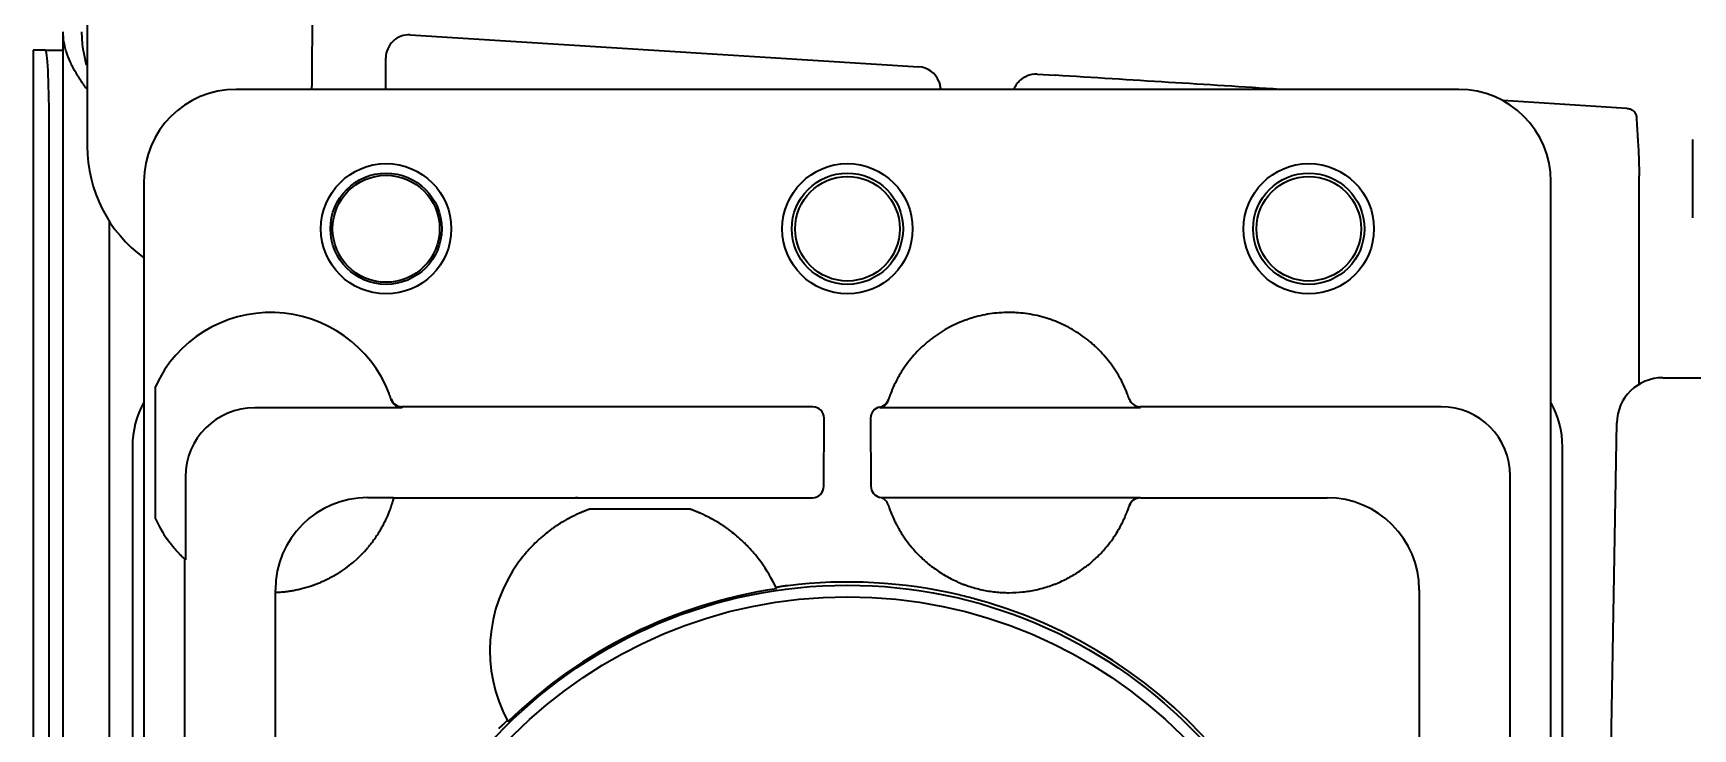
# Model space of a CAD drawing. Extents: x 6336 to 10269, y -393 to 3371.
# Drawn here: x 8426.8 to 8498.7, y 3204.5 to 3234.7 of the extents above; entities that cross this region are included whole.
import ezdxf

# ---------------------------------------------------------------- set-up
doc = ezdxf.new("R2010")
doc.units = 0
doc.header["$LTSCALE"] = 5
doc.layers.add('1', color=7, linetype='CONTINUOUS', true_color=0xffffff)

msp = doc.modelspace()

# ---------------------------------------------------------------- linework, layer by layer
at = {"layer": '1', "color": 7, "linetype": 'Continuous', "lineweight": 35}
for p, q in [((8429.113, 3291.696), (8429.113, 3229.759)), ((8429.114, 3291.696), (8429.114, 3229.759)), ((8428.073, 2599.326), (8428.073, 3234.726)), ((8443.121, 3234.586), (8465.167, 3233.208)), ((8426.773, 3233.926), (8426.775, 3233.926)), ((8426.773, 3233.926), (8426.773, 2584.526)), ((8427.305, 3233.926), (8426.775, 3233.926)), ((8427.305, 3233.926), (8428.073, 3233.926)), ((8442.058, 3232.226), (8442.058, 3233.587)), ((8470.304, 3232.887), (8471.084, 3232.838)), ((8488.573, 3232.226), (8435.572, 3232.226)), ((8495.855, 3231.403), (8490.487, 3231.739)), ((8427.462, 2587.526), (8427.462, 3230.926)), ((8498.722, 3226.656), (8498.722, 3230.046)), ((8429.113, 3229.759), (8429.114, 3229.759)), ((8496.396, 3219.439), (8496.396, 3228.478)), ((8431.573, 3228.227), (8431.573, 3151.226)), ((8492.573, 3151.226), (8492.573, 3228.227)), ((8430.073, 3226.504), (8430.073, 3190.731)), ((8432.073, 3213.608), (8432.073, 3219.344)), ((8497.427, 3219.726), (8739.519, 3219.726)), ((8442.774, 3218.424), (8436.375, 3218.424)), ((8460.567, 3218.463), (8442.761, 3218.463)), ((8474.774, 3218.424), (8463.599, 3218.424)), ((8474.294, 3218.783), (8474.287, 3218.804)), ((8487.81, 3218.463), (8474.761, 3218.463)), ((8461.051, 3215.016), (8461.066, 3217.963)), ((8463.079, 3217.963), (8463.094, 3215.016)), ((8494.973, 3191.726), (8495.427, 3217.761)), ((8431.073, 3216.727), (8431.073, 3192.678)), ((8493.073, 3162.726), (8493.073, 3216.727)), ((8433.375, 3215.424), (8433.375, 3211.828)), ((8490.81, 3191.232), (8490.81, 3215.464)), ((8441.27, 3214.528), (8442.399, 3214.528)), ((8442.399, 3214.528), (8442.397, 3214.519)), ((8442.397, 3214.519), (8450.288, 3214.519)), ((8450.288, 3214.519), (8450.385, 3214.519)), ((8450.385, 3214.519), (8450.882, 3214.52)), ((8450.883, 3214.52), (8455.263, 3214.52)), ((8455.263, 3214.02), (8450.883, 3214.02)), ((8455.263, 3214.52), (8455.761, 3214.519)), ((8455.761, 3214.519), (8455.858, 3214.519)), ((8455.858, 3214.519), (8460.552, 3214.519)), ((8463.529, 3214.528), (8474.774, 3214.528)), ((8474.297, 3214.179), (8474.297, 3214.18)), ((8474.771, 3214.519), (8482.866, 3214.519)), ((8433.336, 3211.864), (8433.336, 3191.232)), ((8437.271, 3210.403), (8437.271, 3210.529)), ((8437.28, 3210.404), (8437.271, 3210.403)), ((8437.28, 3191.247), (8437.28, 3210.404)), ((8486.866, 3210.52), (8486.866, 3191.247))]:
    msp.add_line(p, q, dxfattribs=at)
for centre, radius in [((8442.073, 3226.182), 2.825), ((8442.073, 3226.182), 2.411), ((8442.073, 3226.182), 2.32), ((8462.073, 3226.182), 2.825), ((8462.073, 3226.182), 2.411), ((8462.073, 3226.182), 2.267), ((8482.073, 3226.182), 2.825), ((8482.073, 3226.182), 2.411), ((8482.073, 3226.182), 2.267), ((8462.073, 3189.726), 21), ((8462.073, 3189.726), 20.5)]:
    msp.add_circle(centre, radius, dxfattribs=at)
for centre, radius, start, end in [((8437.073, 3217.052), 5.5, 21.10696, 155.38002), ((8497.427, 3217.726), 2, 90, 179), ((8437.073, 3215.9), 5.5, 204.61998, 215.33124), ((8437.073, 3215.9), 5.5, 301.52607, 319.88439), ((8453.073, 3207.9), 6.5, 143.94816, 207.95034), ((8453.073, 3207.9), 6.5, 24.74098, 36.05184), ((8462.073, 3189.726), 21.07, 98.38924, 134.30208), ((8462.073, 3189.726), 21.14, 76.75031, 97.03063), ((8462.073, 3189.726), 21.14, 286.69802, 73.30233)]:
    msp.add_arc(centre, radius, start, end, dxfattribs=at)
for centre, major_axis, ratio, start_param, end_param in [((8438.738, 3237.121), (0, -8.4), 0.017478, 0.948659, 1.5709), ((8443.058, 3233.587), (-0.478, -0.879), 0.998825, 3.575991, 5.210091), ((8427.305, 3230.926), (0, -3), 0.052336, 1.570796, 3.141593), ((8465.102, 3232.21), (-0.746, -0.667), 0.998687, 2.784567, 3.918945), ((8470.241, 3231.889), (-0.478, -0.879), 0.998825, 3.575991, 4.057119), ((8468.313, 3232.833), (52.867, -3.294), 0.003362, 1.331984, 1.518572), ((8435.573, 3228.226), (2.829, -2.829), 0.999695, 2.356347, 3.926839), ((8488.572, 3228.226), (-2.829, -2.829), 0.999695, 2.356347, 3.926839), ((8435.12, 3229.774), (-4.251, -4.251), 0.997946, 5.499157, 6.437737), ((8435.073, 3216.726), (-2.829, 2.829), 0.999695, 0.279915, 0.785246), ((8436.376, 3215.423), (-2.122, 2.122), 0.999695, 5.497939, 7.068431), ((8437.065, 3217.05), (-5.228, -1.734), 0.999252, 3.138522, 3.145428), ((8442.761, 3218.963), (0.474, 0.159), 0.999831, 3.141593, 4.388346), ((8437.072, 3216.552), (-5.684, -1.924), 0.999938, 3.132345, 3.139281), ((8460.566, 3217.963), (-0.224, -0.448), 0.999239, 2.03449, 3.605134), ((8463.579, 3217.963), (0.224, -0.448), 0.999239, 2.880101, 4.248696), ((8463.379, 3218.943), (-0.473, 0.161), 0.999761, 2.10121, 3.149501), ((8463.599, 3217.924), (0.224, -0.447), 0.99981, 2.678052, 2.916971), ((8474.761, 3218.963), (0.475, 0.157), 0.999831, 3.145682, 4.39242), ((8487.809, 3215.463), (-2.122, -2.122), 0.999543, 2.356347, 3.926839), ((8489.072, 3216.726), (2.829, 2.829), 0.999695, 5.497939, 6.003271), ((8460.552, 3215.019), (-0.447, -0.224), 0.99981, 1.107255, 2.677899), ((8463.594, 3215.019), (0.447, -0.224), 0.99981, 3.605286, 4.952817), ((8441.271, 3210.528), (2.829, -2.829), 0.999695, 2.356347, 3.926839), ((8463.367, 3214.045), (-0.476, -0.155), 0.999754, 3.133975, 4.161422), ((8474.771, 3214.019), (-0.475, 0.156), 0.999831, 5.030486, 6.282512), ((8482.866, 3210.519), (2.828, -2.828), 0.999924, 0.78555, 2.356042), ((8435.374, 10438.538), (0, -7227.617), 0.017452, 6.267025, 6.267338), ((3762.892, 2404.685), (-4696.559, -804.417), 0.03512, 3.150702, 3.151017), ((11934.696, 6451.548), (-3486.444, -3247.993), 0.03512, 6.273761, 6.274076)]:
    msp.add_ellipse(centre, major_axis=major_axis, ratio=ratio, start_param=start_param, end_param=end_param, dxfattribs=at)
for points, knots in [([(8429.095, 3232.247), (8429.072, 3232.279), (8429.049, 3232.31), (8429, 3232.378), (8428.975, 3232.414), (8428.924, 3232.487), (8428.899, 3232.523), (8428.775, 3232.705), (8428.683, 3232.85), (8428.515, 3233.141), (8428.441, 3233.285), (8428.31, 3233.572), (8428.255, 3233.716), (8428.188, 3233.932), (8428.168, 3234.004), (8428.142, 3234.112), (8428.134, 3234.149), (8428.12, 3234.222), (8428.113, 3234.258), (8428.084, 3234.439), (8428.073, 3234.583), (8428.073, 3234.726)], [0, 0, 0, 0, 0.038209, 0.038209, 0.081926, 0.081926, 0.125644, 0.125644, 0.300515, 0.300515, 0.475387, 0.475387, 0.650258, 0.650258, 0.737693, 0.737693, 0.781411, 0.781411, 0.825129, 0.825129, 1, 1, 1, 1]), ([(8428.873, 3234.726), (8428.873, 3234.69), (8428.873, 3234.654), (8428.875, 3234.581), (8428.876, 3234.545), (8428.881, 3234.436), (8428.886, 3234.364), (8428.905, 3234.147), (8428.924, 3234.003), (8428.983, 3233.665), (8429.027, 3233.471), (8429.082, 3233.275)], [0, 0, 0, 0, 0.074552, 0.074552, 0.149103, 0.149103, 0.298207, 0.298207, 0.596413, 0.596413, 1, 1, 1, 1]), ([(8469.301, 3232.227), (8469.302, 3232.23), (8469.303, 3232.234), (8469.313, 3232.261), (8469.332, 3232.305), (8469.353, 3232.349), (8469.377, 3232.391), (8469.389, 3232.412), (8469.429, 3232.473), (8469.486, 3232.549), (8469.554, 3232.617), (8469.609, 3232.664), (8469.628, 3232.679), (8469.667, 3232.708), (8469.687, 3232.722), (8469.748, 3232.76), (8469.791, 3232.783), (8469.835, 3232.803)], [0, 0, 0, 0, 0.015351, 0.015351, 0.104864, 0.194378, 0.194378, 0.283892, 0.283892, 0.462919, 0.641946, 0.641946, 0.731459, 0.731459, 0.820973, 0.820973, 1, 1, 1, 1]), ([(8466.034, 3232.574), (8466.057, 3232.516), (8466.074, 3232.457), (8466.091, 3232.366), (8466.095, 3232.335), (8466.101, 3232.273), (8466.102, 3232.242), (8466.102, 3232.211)], [0, 0, 0, 0, 0.5, 0.5, 0.75, 0.75, 1, 1, 1, 1]), ([(8495.855, 3231.403), (8495.88, 3231.402), (8495.905, 3231.399), (8495.941, 3231.393), (8495.954, 3231.39), (8495.978, 3231.384), (8495.99, 3231.38), (8496.025, 3231.368), (8496.048, 3231.358), (8496.082, 3231.34), (8496.093, 3231.334), (8496.114, 3231.32), (8496.135, 3231.305), (8496.155, 3231.288), (8496.173, 3231.27), (8496.182, 3231.26), (8496.207, 3231.23), (8496.222, 3231.209), (8496.238, 3231.18), (8496.241, 3231.174), (8496.246, 3231.162), (8496.249, 3231.156), (8496.257, 3231.138), (8496.261, 3231.125), (8496.272, 3231.088), (8496.276, 3231.062), (8496.277, 3231.035)], [0, 0, 0, 0, 0.125, 0.125, 0.1875, 0.1875, 0.25, 0.25, 0.375, 0.375, 0.4375, 0.4375, 0.5, 0.5625, 0.5625, 0.625, 0.625, 0.75, 0.75, 0.78125, 0.78125, 0.8125, 0.8125, 0.875, 0.875, 1, 1, 1, 1]), ([(8496.278, 3231.035), (8496.289, 3230.822), (8496.302, 3230.609), (8496.328, 3230.183), (8496.341, 3229.97), (8496.377, 3229.331), (8496.396, 3228.904), (8496.396, 3228.478)], [0, 0, 0, 0, 0.25, 0.25, 0.5, 0.5, 1, 1, 1, 1]), ([(8474.204, 3219.033), (8474.104, 3219.292), (8473.985, 3219.542), (8473.83, 3219.813), (8473.812, 3219.843), (8473.777, 3219.903), (8473.759, 3219.932), (8473.704, 3220.021), (8473.666, 3220.079), (8473.55, 3220.25), (8473.468, 3220.361), (8473.213, 3220.684), (8473.027, 3220.885), (8472.775, 3221.12), (8472.698, 3221.19), (8472.619, 3221.257), (8472.566, 3221.301), (8472.539, 3221.323), (8472.403, 3221.432), (8472.292, 3221.514), (8471.952, 3221.747), (8471.715, 3221.884), (8471.344, 3222.064), (8471.218, 3222.119), (8471.057, 3222.182), (8471.025, 3222.195), (8470.96, 3222.219), (8470.927, 3222.231), (8470.829, 3222.265), (8470.763, 3222.287), (8470.433, 3222.389), (8470.166, 3222.45), (8469.759, 3222.511), (8469.623, 3222.527), (8469.417, 3222.542), (8469.313, 3222.548), (8469.209, 3222.551), (8469.14, 3222.552), (8469.105, 3222.552), (8468.793, 3222.552), (8468.519, 3222.531), (8467.977, 3222.449), (8467.709, 3222.388), (8467.412, 3222.296), (8467.379, 3222.285), (8467.313, 3222.263), (8467.28, 3222.252), (8467.182, 3222.217), (8467.117, 3222.193), (8466.924, 3222.117), (8466.798, 3222.062), (8466.428, 3221.882), (8466.191, 3221.745), (8465.907, 3221.55), (8465.822, 3221.49), (8465.74, 3221.427), (8465.685, 3221.385), (8465.657, 3221.363), (8465.522, 3221.255), (8465.418, 3221.164), (8465.116, 3220.883), (8464.931, 3220.681), (8464.675, 3220.358), (8464.594, 3220.247), (8464.497, 3220.104), (8464.478, 3220.075), (8464.44, 3220.016), (8464.421, 3219.987), (8464.366, 3219.899), (8464.331, 3219.839), (8464.159, 3219.538), (8464.04, 3219.288), (8463.94, 3219.029)], [0, 0, 0, 0, 0.0625, 0.0625, 0.070313, 0.070313, 0.078125, 0.078125, 0.09375, 0.09375, 0.125, 0.125, 0.1875, 0.1875, 0.203125, 0.210938, 0.210938, 0.21875, 0.21875, 0.25, 0.25, 0.3125, 0.3125, 0.34375, 0.34375, 0.351563, 0.351563, 0.359375, 0.359375, 0.375, 0.375, 0.4375, 0.4375, 0.46875, 0.46875, 0.484375, 0.492188, 0.492188, 0.5, 0.5, 0.5625, 0.5625, 0.625, 0.625, 0.632812, 0.632812, 0.640625, 0.640625, 0.65625, 0.65625, 0.6875, 0.6875, 0.75, 0.75, 0.765625, 0.773437, 0.773437, 0.78125, 0.78125, 0.8125, 0.8125, 0.875, 0.875, 0.90625, 0.90625, 0.914062, 0.914062, 0.921875, 0.921875, 0.9375, 0.9375, 1, 1, 1, 1]), ([(8442.287, 3218.804), (8442.286, 3218.804), (8442.286, 3218.806), (8442.284, 3218.812), (8442.282, 3218.816), (8442.278, 3218.828), (8442.276, 3218.835), (8442.27, 3218.852), (8442.267, 3218.861), (8442.26, 3218.882), (8442.255, 3218.894), (8442.247, 3218.919), (8442.242, 3218.932), (8442.234, 3218.953), (8442.232, 3218.96), (8442.226, 3218.974), (8442.224, 3218.981), (8442.215, 3219.003), (8442.21, 3219.018), (8442.204, 3219.033)], [0, 0, 0, 0, 0.125, 0.125, 0.25, 0.25, 0.375, 0.375, 0.5, 0.5, 0.625, 0.625, 0.75, 0.75, 0.8125, 0.8125, 0.875, 0.875, 1, 1, 1, 1]), ([(8463.94, 3219.029), (8463.935, 3219.014), (8463.929, 3218.998), (8463.92, 3218.976), (8463.917, 3218.968), (8463.912, 3218.953), (8463.909, 3218.946), (8463.901, 3218.924), (8463.896, 3218.911), (8463.889, 3218.891), (8463.887, 3218.885), (8463.883, 3218.872), (8463.881, 3218.866), (8463.875, 3218.849), (8463.871, 3218.839), (8463.867, 3218.825), (8463.865, 3218.821), (8463.862, 3218.813), (8463.861, 3218.81), (8463.858, 3218.8), (8463.856, 3218.795), (8463.854, 3218.789), (8463.854, 3218.788), (8463.853, 3218.786), (8463.853, 3218.785), (8463.853, 3218.785)], [0, 0, 0, 0, 0.125, 0.125, 0.1875, 0.1875, 0.25, 0.25, 0.375, 0.375, 0.4375, 0.4375, 0.5, 0.5, 0.625, 0.625, 0.6875, 0.6875, 0.75, 0.75, 0.875, 0.875, 0.9375, 0.9375, 1, 1, 1, 1]), ([(8474.287, 3218.804), (8474.287, 3218.804), (8474.286, 3218.806), (8474.284, 3218.81), (8474.284, 3218.812), (8474.282, 3218.817), (8474.281, 3218.819), (8474.279, 3218.828), (8474.276, 3218.835), (8474.272, 3218.847), (8474.27, 3218.852), (8474.267, 3218.861), (8474.265, 3218.866), (8474.26, 3218.882), (8474.256, 3218.894), (8474.249, 3218.912), (8474.247, 3218.919), (8474.242, 3218.932), (8474.239, 3218.939), (8474.232, 3218.959), (8474.227, 3218.974), (8474.218, 3218.996), (8474.215, 3219.003), (8474.21, 3219.018), (8474.207, 3219.026), (8474.204, 3219.033)], [0, 0, 0, 0, 0.125, 0.125, 0.1875, 0.1875, 0.25, 0.25, 0.375, 0.375, 0.4375, 0.4375, 0.5, 0.5, 0.625, 0.625, 0.6875, 0.6875, 0.75, 0.75, 0.875, 0.875, 0.9375, 0.9375, 1, 1, 1, 1]), ([(8442.774, 3218.424), (8442.747, 3218.424), (8442.695, 3218.428), (8442.645, 3218.44), (8442.607, 3218.452), (8442.595, 3218.457), (8442.571, 3218.467), (8442.559, 3218.472), (8442.524, 3218.49), (8442.502, 3218.503), (8442.47, 3218.526), (8442.46, 3218.534), (8442.44, 3218.551), (8442.43, 3218.56), (8442.402, 3218.588), (8442.386, 3218.607), (8442.355, 3218.65), (8442.341, 3218.672), (8442.317, 3218.719), (8442.307, 3218.743), (8442.299, 3218.768)], [0, 0, 0, 0, 0.125, 0.25, 0.25, 0.3125, 0.3125, 0.375, 0.375, 0.5, 0.5, 0.5625, 0.5625, 0.625, 0.625, 0.75, 0.75, 0.875, 0.875, 1, 1, 1, 1]), ([(8463.481, 3218.41), (8463.48, 3218.416), (8463.48, 3218.422), (8463.48, 3218.437), (8463.479, 3218.445), (8463.479, 3218.453)], [0, 0, 0, 0, 0.441588, 0.441588, 1, 1, 1, 1]), ([(8463.838, 3218.742), (8463.825, 3218.701), (8463.807, 3218.663), (8463.779, 3218.618), (8463.773, 3218.609), (8463.76, 3218.592), (8463.753, 3218.583), (8463.733, 3218.559), (8463.704, 3218.528), (8463.671, 3218.501), (8463.645, 3218.483), (8463.636, 3218.477), (8463.618, 3218.465), (8463.609, 3218.46), (8463.562, 3218.435), (8463.522, 3218.42), (8463.481, 3218.41)], [0, 0, 0, 0, 0.25, 0.25, 0.3125, 0.3125, 0.375, 0.375, 0.5, 0.625, 0.625, 0.6875, 0.6875, 0.75, 0.75, 1, 1, 1, 1]), ([(8442.397, 3214.519), (8442.396, 3214.518), (8442.395, 3214.512), (8442.39, 3214.495), (8442.384, 3214.47), (8442.373, 3214.43), (8442.365, 3214.401), (8442.363, 3214.395), (8442.359, 3214.382), (8442.357, 3214.375), (8442.351, 3214.355), (8442.347, 3214.341), (8442.334, 3214.295), (8442.313, 3214.228), (8442.287, 3214.148), (8442.265, 3214.084), (8442.253, 3214.051), (8442.24, 3214.016), (8442.232, 3213.992), (8442.227, 3213.98), (8442.204, 3213.92), (8442.184, 3213.869), (8442.12, 3213.711), (8442.07, 3213.597), (8441.996, 3213.447), (8441.981, 3213.417), (8441.949, 3213.356), (8441.933, 3213.325), (8441.883, 3213.232), (8441.848, 3213.17), (8441.774, 3213.044), (8441.735, 3212.981), (8441.674, 3212.886), (8441.653, 3212.855), (8441.61, 3212.791), (8441.588, 3212.759), (8441.477, 3212.601), (8441.381, 3212.477), (8441.279, 3212.356)], [0, 0, 0, 0, 0.0625, 0.0625, 0.125, 0.1875, 0.1875, 0.203125, 0.203125, 0.21875, 0.21875, 0.25, 0.25, 0.3125, 0.375, 0.375, 0.40625, 0.421875, 0.421875, 0.4375, 0.4375, 0.5, 0.5, 0.625, 0.625, 0.65625, 0.65625, 0.6875, 0.6875, 0.75, 0.75, 0.8125, 0.8125, 0.84375, 0.84375, 0.875, 0.875, 1, 1, 1, 1]), ([(8463.842, 3214.2), (8463.843, 3214.198), (8463.847, 3214.184), (8463.859, 3214.149), (8463.864, 3214.135), (8463.873, 3214.109), (8463.876, 3214.1), (8463.883, 3214.081), (8463.886, 3214.07), (8463.906, 3214.015), (8463.925, 3213.962), (8463.961, 3213.871), (8463.974, 3213.838), (8463.996, 3213.787), (8464.003, 3213.769), (8464.019, 3213.733), (8464.027, 3213.714), (8464.035, 3213.695)], [0, 0, 0, 0, 0.25, 0.25, 0.375, 0.375, 0.4375, 0.4375, 0.5, 0.5, 0.75, 0.75, 0.875, 0.875, 0.9375, 0.9375, 1, 1, 1, 1]), ([(8473.267, 3212.343), (8473.354, 3212.446), (8473.437, 3212.551), (8473.554, 3212.711), (8473.592, 3212.765), (8473.646, 3212.846), (8473.664, 3212.873), (8473.7, 3212.927), (8473.717, 3212.954), (8473.802, 3213.089), (8473.863, 3213.194), (8473.944, 3213.346), (8473.97, 3213.396), (8474, 3213.457), (8474.006, 3213.469), (8474.018, 3213.493), (8474.024, 3213.505), (8474.041, 3213.54), (8474.052, 3213.563), (8474.104, 3213.676), (8474.139, 3213.757), (8474.176, 3213.848), (8474.183, 3213.865), (8474.193, 3213.89), (8474.196, 3213.899), (8474.202, 3213.915), (8474.218, 3213.955), (8474.241, 3214.018), (8474.257, 3214.063), (8474.267, 3214.092), (8474.27, 3214.101), (8474.276, 3214.118), (8474.279, 3214.125), (8474.286, 3214.145), (8474.293, 3214.166), (8474.295, 3214.175), (8474.296, 3214.176)], [0, 0, 0, 0, 0.125, 0.125, 0.1875, 0.1875, 0.21875, 0.21875, 0.25, 0.25, 0.375, 0.375, 0.4375, 0.4375, 0.453125, 0.453125, 0.46875, 0.46875, 0.5, 0.5, 0.625, 0.625, 0.65625, 0.65625, 0.671875, 0.671875, 0.6875, 0.75, 0.8125, 0.8125, 0.84375, 0.84375, 0.875, 0.875, 0.9375, 1, 1, 1, 1]), ([(8474.299, 3214.184), (8474.307, 3214.209), (8474.327, 3214.257), (8474.354, 3214.302), (8474.377, 3214.334), (8474.386, 3214.344), (8474.403, 3214.364), (8474.411, 3214.373), (8474.439, 3214.401), (8474.459, 3214.418), (8474.491, 3214.441), (8474.502, 3214.448), (8474.524, 3214.462), (8474.535, 3214.468), (8474.57, 3214.486), (8474.594, 3214.496), (8474.644, 3214.512), (8474.669, 3214.518), (8474.721, 3214.526), (8474.747, 3214.528), (8474.774, 3214.528)], [0, 0, 0, 0, 0.125, 0.25, 0.25, 0.3125, 0.3125, 0.375, 0.375, 0.5, 0.5, 0.5625, 0.5625, 0.625, 0.625, 0.75, 0.75, 0.875, 0.875, 1, 1, 1, 1]), ([(8474.774, 3214.528), (8474.773, 3214.527), (8474.773, 3214.525), (8474.772, 3214.522), (8474.771, 3214.521), (8474.771, 3214.519)], [0, 0, 0, 0, 0.496999, 0.496999, 1, 1, 1, 1]), ([(8449.813, 3213.523), (8449.788, 3213.509), (8449.759, 3213.492), (8449.712, 3213.463), (8449.695, 3213.453), (8449.661, 3213.432), (8449.644, 3213.422), (8449.589, 3213.388), (8449.551, 3213.363), (8449.492, 3213.325), (8449.472, 3213.312), (8449.432, 3213.284), (8449.411, 3213.27), (8449.349, 3213.227), (8449.307, 3213.198), (8449.221, 3213.136), (8449.177, 3213.103), (8449.046, 3213.003), (8448.956, 3212.931), (8448.843, 3212.835), (8448.82, 3212.815), (8448.774, 3212.776), (8448.706, 3212.715), (8448.638, 3212.653), (8448.504, 3212.524), (8448.414, 3212.435), (8448.282, 3212.294), (8448.239, 3212.245), (8448.173, 3212.171), (8448.152, 3212.146), (8448.108, 3212.096), (8448.087, 3212.07), (8447.98, 3211.941), (8447.898, 3211.835), (8447.818, 3211.725)], [0, 0, 0, 0, 0.0625, 0.0625, 0.09375, 0.09375, 0.125, 0.125, 0.1875, 0.1875, 0.21875, 0.21875, 0.25, 0.25, 0.3125, 0.3125, 0.375, 0.375, 0.5, 0.5, 0.53125, 0.53125, 0.5625, 0.625, 0.625, 0.75, 0.75, 0.8125, 0.8125, 0.84375, 0.84375, 0.875, 0.875, 1, 1, 1, 1]), ([(8450.459, 3213.851), (8450.101, 3213.694), (8449.899, 3213.573), (8449.813, 3213.523), (8449.813, 3213.523), (8449.813, 3213.523)], [0, 0, 0, 0, 0.99996, 0.99996, 1, 1, 1, 1]), ([(8458.328, 3211.725), (8458.248, 3211.835), (8458.166, 3211.941), (8458.039, 3212.094), (8457.996, 3212.145), (8457.93, 3212.219), (8457.909, 3212.243), (8457.864, 3212.292), (8457.842, 3212.316), (8457.798, 3212.364), (8457.775, 3212.387), (8457.73, 3212.434), (8457.708, 3212.457), (8457.64, 3212.525), (8457.595, 3212.569), (8457.46, 3212.697), (8457.37, 3212.778), (8457.191, 3212.93), (8457.101, 3213.002), (8456.969, 3213.103), (8456.925, 3213.136), (8456.838, 3213.198), (8456.796, 3213.228), (8456.713, 3213.285), (8456.673, 3213.312), (8456.614, 3213.351), (8456.595, 3213.363), (8456.557, 3213.387), (8456.538, 3213.399), (8456.484, 3213.433), (8456.45, 3213.454), (8456.387, 3213.492), (8456.358, 3213.509), (8456.333, 3213.523)], [0, 0, 0, 0, 0.125, 0.125, 0.1875, 0.1875, 0.21875, 0.21875, 0.25, 0.25, 0.28125, 0.28125, 0.3125, 0.3125, 0.375, 0.375, 0.5, 0.5, 0.625, 0.625, 0.6875, 0.6875, 0.75, 0.75, 0.8125, 0.8125, 0.84375, 0.84375, 0.875, 0.875, 0.9375, 0.9375, 1, 1, 1, 1]), ([(8464.035, 3213.695), (8464.055, 3213.649), (8464.077, 3213.6), (8464.125, 3213.499), (8464.151, 3213.447), (8464.193, 3213.365), (8464.215, 3213.324), (8464.238, 3213.281), (8464.253, 3213.253), (8464.261, 3213.238), (8464.302, 3213.166), (8464.336, 3213.108), (8464.407, 3212.99), (8464.445, 3212.931), (8464.504, 3212.842), (8464.524, 3212.812), (8464.565, 3212.752), (8464.586, 3212.722), (8464.693, 3212.573), (8464.784, 3212.457), (8464.881, 3212.343)], [0, 0, 0, 0, 0.125, 0.125, 0.25, 0.25, 0.3125, 0.34375, 0.34375, 0.375, 0.375, 0.5, 0.5, 0.625, 0.625, 0.6875, 0.6875, 0.75, 0.75, 1, 1, 1, 1]), ([(8433.336, 3211.864), (8433.335, 3211.865), (8433.333, 3211.867), (8433.324, 3211.875), (8433.318, 3211.881), (8433.306, 3211.892), (8433.301, 3211.897), (8433.292, 3211.906), (8433.286, 3211.911), (8433.27, 3211.926), (8433.257, 3211.938), (8433.237, 3211.958), (8433.23, 3211.965), (8433.215, 3211.98), (8433.207, 3211.987), (8433.184, 3212.01), (8433.168, 3212.027), (8433.134, 3212.061), (8433.116, 3212.079), (8433.089, 3212.108), (8433.08, 3212.118), (8433.061, 3212.138), (8433.052, 3212.148), (8433.005, 3212.198), (8432.966, 3212.241), (8432.908, 3212.307), (8432.889, 3212.33), (8432.85, 3212.376), (8432.83, 3212.4), (8432.772, 3212.471), (8432.734, 3212.519), (8432.659, 3212.618), (8432.622, 3212.668), (8432.586, 3212.719)], [0, 0, 0, 0, 0.0625, 0.0625, 0.125, 0.125, 0.15625, 0.15625, 0.1875, 0.1875, 0.25, 0.25, 0.28125, 0.28125, 0.3125, 0.3125, 0.375, 0.375, 0.4375, 0.4375, 0.46875, 0.46875, 0.5, 0.5, 0.625, 0.625, 0.6875, 0.6875, 0.75, 0.75, 0.875, 0.875, 1, 1, 1, 1]), ([(8464.881, 3212.343), (8465.011, 3212.19), (8465.148, 3212.045), (8465.365, 3211.84), (8465.44, 3211.773), (8465.554, 3211.676), (8465.593, 3211.644), (8465.671, 3211.582), (8465.71, 3211.551), (8465.908, 3211.4), (8466.072, 3211.289), (8466.411, 3211.086), (8466.586, 3210.993), (8466.855, 3210.869), (8466.947, 3210.829), (8467.085, 3210.774), (8467.132, 3210.756), (8467.226, 3210.722), (8467.273, 3210.705), (8467.51, 3210.626), (8467.701, 3210.573), (8468.087, 3210.488), (8468.282, 3210.456), (8468.577, 3210.424), (8468.676, 3210.416), (8468.825, 3210.408), (8468.874, 3210.406), (8468.974, 3210.403), (8469.024, 3210.402), (8469.274, 3210.402), (8469.473, 3210.413), (8469.866, 3210.456), (8470.061, 3210.488), (8470.447, 3210.573), (8470.638, 3210.626), (8470.875, 3210.706), (8470.923, 3210.722), (8471.016, 3210.757), (8471.156, 3210.81), (8471.292, 3210.869), (8471.562, 3210.993), (8471.736, 3211.086), (8472.075, 3211.289), (8472.24, 3211.4), (8472.438, 3211.551), (8472.478, 3211.582), (8472.556, 3211.645), (8472.672, 3211.74), (8472.783, 3211.84), (8473, 3212.045), (8473.137, 3212.19), (8473.267, 3212.343)], [0, 0, 0, 0, 0.0625, 0.0625, 0.09375, 0.09375, 0.109375, 0.109375, 0.125, 0.125, 0.1875, 0.1875, 0.25, 0.25, 0.28125, 0.28125, 0.296875, 0.296875, 0.3125, 0.3125, 0.375, 0.375, 0.4375, 0.4375, 0.46875, 0.46875, 0.484375, 0.484375, 0.5, 0.5, 0.5625, 0.5625, 0.625, 0.625, 0.6875, 0.6875, 0.703125, 0.703125, 0.71875, 0.75, 0.75, 0.8125, 0.8125, 0.875, 0.875, 0.890625, 0.890625, 0.90625, 0.9375, 0.9375, 1, 1, 1, 1]), ([(8439.949, 3211.212), (8439.877, 3211.168), (8439.805, 3211.126), (8439.66, 3211.046), (8439.587, 3211.007), (8439.366, 3210.898), (8439.217, 3210.832), (8439.029, 3210.759), (8438.992, 3210.745), (8438.935, 3210.725), (8438.917, 3210.718), (8438.879, 3210.705), (8438.786, 3210.673), (8438.695, 3210.644), (8438.552, 3210.602), (8438.482, 3210.583), (8438.346, 3210.549), (8438.279, 3210.533), (8438.214, 3210.52)], [0, 0, 0, 0, 0.125, 0.125, 0.25, 0.25, 0.5, 0.5, 0.5625, 0.5625, 0.59375, 0.59375, 0.625, 0.75, 0.75, 0.875, 0.875, 1, 1, 1, 1]), ([(8438.214, 3210.52), (8438.143, 3210.504), (8438.076, 3210.492), (8437.948, 3210.469), (8437.888, 3210.46), (8437.774, 3210.444), (8437.72, 3210.438), (8437.621, 3210.427), (8437.577, 3210.423), (8437.496, 3210.416), (8437.461, 3210.413), (8437.398, 3210.409), (8437.372, 3210.408), (8437.328, 3210.406), (8437.295, 3210.404), (8437.282, 3210.404), (8437.28, 3210.404)], [0, 0, 0, 0, 0.125, 0.125, 0.25, 0.25, 0.375, 0.375, 0.5, 0.5, 0.625, 0.625, 0.75, 0.75, 0.875, 1, 1, 1, 1]), ([(8459.485, 3210.707), (8459.452, 3210.703), (8459.419, 3210.698), (8459.371, 3210.692), (8459.355, 3210.69), (8459.323, 3210.685), (8459.307, 3210.683), (8459.261, 3210.676), (8459.232, 3210.672), (8459.19, 3210.665), (8459.177, 3210.663), (8459.157, 3210.66), (8459.151, 3210.659), (8459.138, 3210.656), (8459.132, 3210.655), (8459.102, 3210.65), (8459.081, 3210.646), (8459.057, 3210.642), (8459.053, 3210.641), (8459.044, 3210.639), (8459.04, 3210.638), (8459.028, 3210.636), (8459.021, 3210.634), (8459.001, 3210.63), (8458.992, 3210.627), (8458.982, 3210.624), (8458.98, 3210.623), (8458.977, 3210.621), (8458.976, 3210.621), (8458.976, 3210.62)], [0, 0, 0, 0, 0.125, 0.125, 0.1875, 0.1875, 0.25, 0.25, 0.375, 0.375, 0.4375, 0.4375, 0.46875, 0.46875, 0.5, 0.5, 0.625, 0.625, 0.65625, 0.65625, 0.6875, 0.6875, 0.75, 0.75, 0.875, 0.875, 0.9375, 0.9375, 1, 1, 1, 1]), ([(8468.147, 3209.974), (8468.045, 3210.005), (8467.943, 3210.035), (8467.739, 3210.092), (8467.535, 3210.149), (8467.33, 3210.202), (8467.124, 3210.254), (8467.021, 3210.279), (8466.918, 3210.303)], [0, 0, 0, 0, 0.25, 0.25, 0.5, 0.75, 0.75, 1, 1, 1, 1]), ([(8447.331, 3204.853), (8447.331, 3204.854), (8447.327, 3204.853), (8447.319, 3204.847), (8447.316, 3204.845), (8447.31, 3204.84), (8447.308, 3204.838), (8447.303, 3204.835), (8447.301, 3204.833), (8447.288, 3204.822), (8447.276, 3204.812), (8447.255, 3204.793), (8447.247, 3204.786), (8447.231, 3204.771), (8447.214, 3204.755), (8447.195, 3204.738), (8447.176, 3204.72), (8447.166, 3204.711), (8447.135, 3204.682), (8447.114, 3204.661), (8447.081, 3204.628), (8447.07, 3204.617), (8447.047, 3204.595), (8447.035, 3204.583), (8447, 3204.548), (8446.977, 3204.525), (8446.953, 3204.501)], [0, 0, 0, 0, 0.125, 0.125, 0.1875, 0.1875, 0.21875, 0.21875, 0.25, 0.25, 0.375, 0.375, 0.4375, 0.4375, 0.5, 0.5625, 0.5625, 0.625, 0.625, 0.75, 0.75, 0.8125, 0.8125, 0.875, 0.875, 1, 1, 1, 1])]:
    msp.add_open_spline(points, degree=3, knots=knots, dxfattribs=at)
for points, degree in [([(8463.853, 3218.785), (8463.848, 3218.771), (8463.843, 3218.757), (8463.838, 3218.742)], 3), ([(8474.294, 3218.783), (8474.299, 3218.767)], 1), ([(8450.385, 3214.519), (8450.353, 3214.519), (8450.32, 3214.519), (8450.288, 3214.519)], 3), ([(8450.883, 3214.02), (8450.459, 3213.851)], 1), ([(8455.687, 3213.851), (8455.263, 3214.02)], 1), ([(8455.761, 3214.519), (8455.793, 3214.519), (8455.825, 3214.519), (8455.858, 3214.519)], 3), ([(8463.839, 3214.21), (8463.84, 3214.207), (8463.841, 3214.203), (8463.842, 3214.2)], 3), ([(8474.299, 3214.185), (8474.297, 3214.18)], 1), ([(8456.333, 3213.523), (8456.244, 3213.574), (8456.037, 3213.697), (8455.687, 3213.851)], 3)]:
    msp.add_open_spline(points, degree=degree, dxfattribs=at)

doc.saveas('drawing.dxf')
